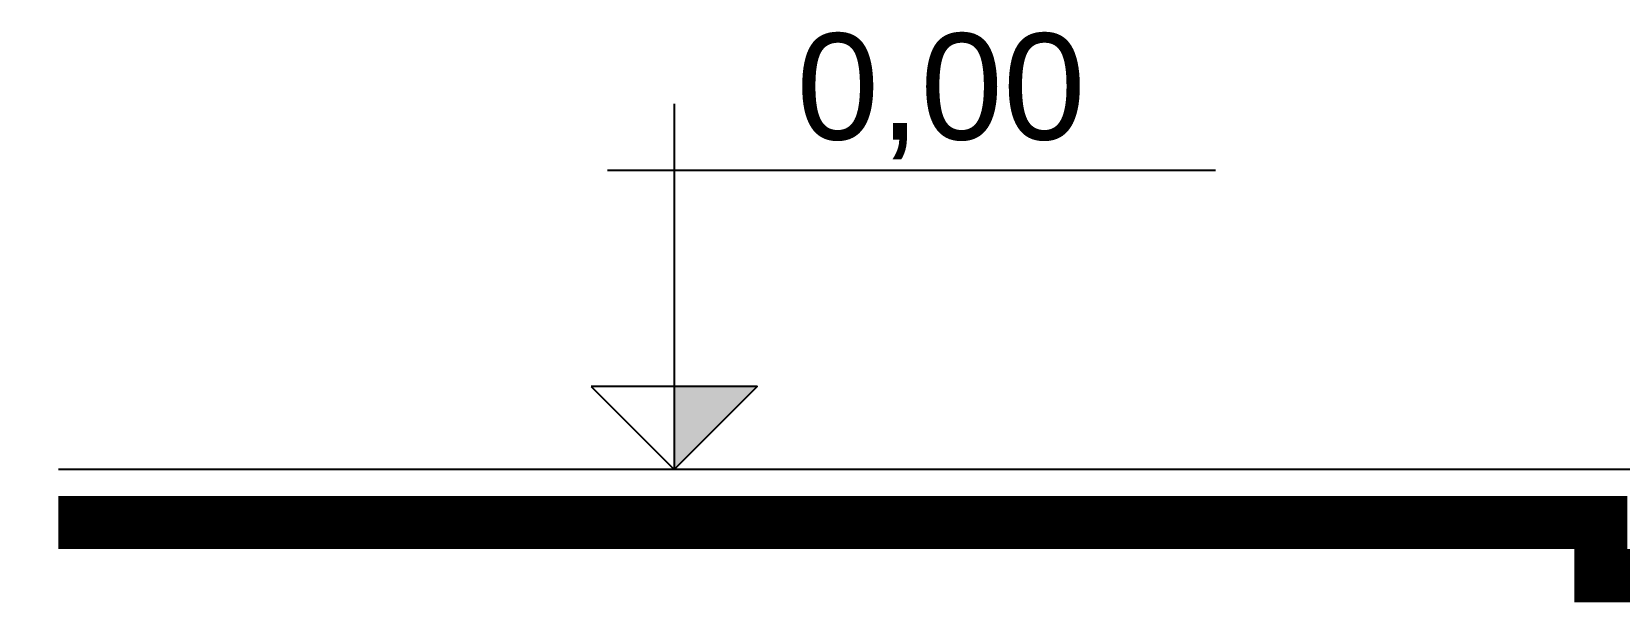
# Model space of a CAD drawing. Header units: metres. Extents: x 47728 to 47950, y 23373 to 23541.
# Drawn here: x 47865.01 to 47867.995, y 23451.55 to 23452.623 of the extents above; entities that cross this region are included whole.
import ezdxf

# ---------------------------------------------------------------- set-up
doc = ezdxf.new("R2010")
doc.units = ezdxf.units.M
doc.header["$LTSCALE"] = 0.25
doc.layers.add('ARQ_CINZA 02', color=251, linetype='Continuous', lineweight=9)
for name, color, linetype in [('ARQ_VISTA 03', 3, 'Continuous'), ('SIMB_01', 1, 'Continuous'), ('SIMB_PREENCHIMENTO', 253, 'Continuous'), ('SIMB_TXT', 1, 'Continuous')]:
    doc.layers.add(name, color=color, linetype=linetype)
doc.styles.add('SIMB', font='arial.ttf')

# ---------------------------------------------------------------- blocks, each defined once
blk = doc.blocks.new('*U312')
at = {"layer": 'SIMB_PREENCHIMENTO', "transparency": 33554587}
h = blk.add_hatch(color=256, dxfattribs=at)
h.dxf.hatch_style = 1
h.paths.add_polyline_path([(1.562, 1.562), (0, 1.562), (0, 0)])
at = {"layer": 'SIMB_01'}
for p, q in [((0, 6.877), (0, 0)), ((-1.25, 5.627), (10.181, 5.627))]:
    blk.add_line(p, q, dxfattribs=at)
blk.add_lwpolyline([(-1.562, 1.562), (0, 0), (1.562, 1.562), (-1.562, 1.562)], dxfattribs=at)
at = {"layer": 'SIMB_TXT', "style": 'SIMB'}
blk.add_attdef('00,00', (2.299, 6.203), '', height=2, dxfattribs=at)

msp = doc.modelspace()

# ---------------------------------------------------------------- linework, layer by layer
at = {"layer": 'ARQ_CINZA 02', "const_width": 0.1}
msp.add_lwpolyline([(47865.0599, 23451.7), (47867.9599, 23451.7), (47867.9599, 23451.6), (47877.1099, 23451.6), (47877.1099, 23451.7), (47878.8099, 23451.7)], dxfattribs=at)
at = {"layer": 'ARQ_VISTA 03'}
msp.add_line((47868.0599, 23451.8), (47865.0599, 23451.8), dxfattribs=at)

# ---------------------------------------------------------------- block references
at = {"xscale": 0.1, "yscale": 0.1, "zscale": 0.1}
msp.add_blockref('*U312', (47866.2176, 23451.8), dxfattribs=at).add_auto_attribs({'00,00': '0,00'})

doc.saveas('drawing.dxf')
